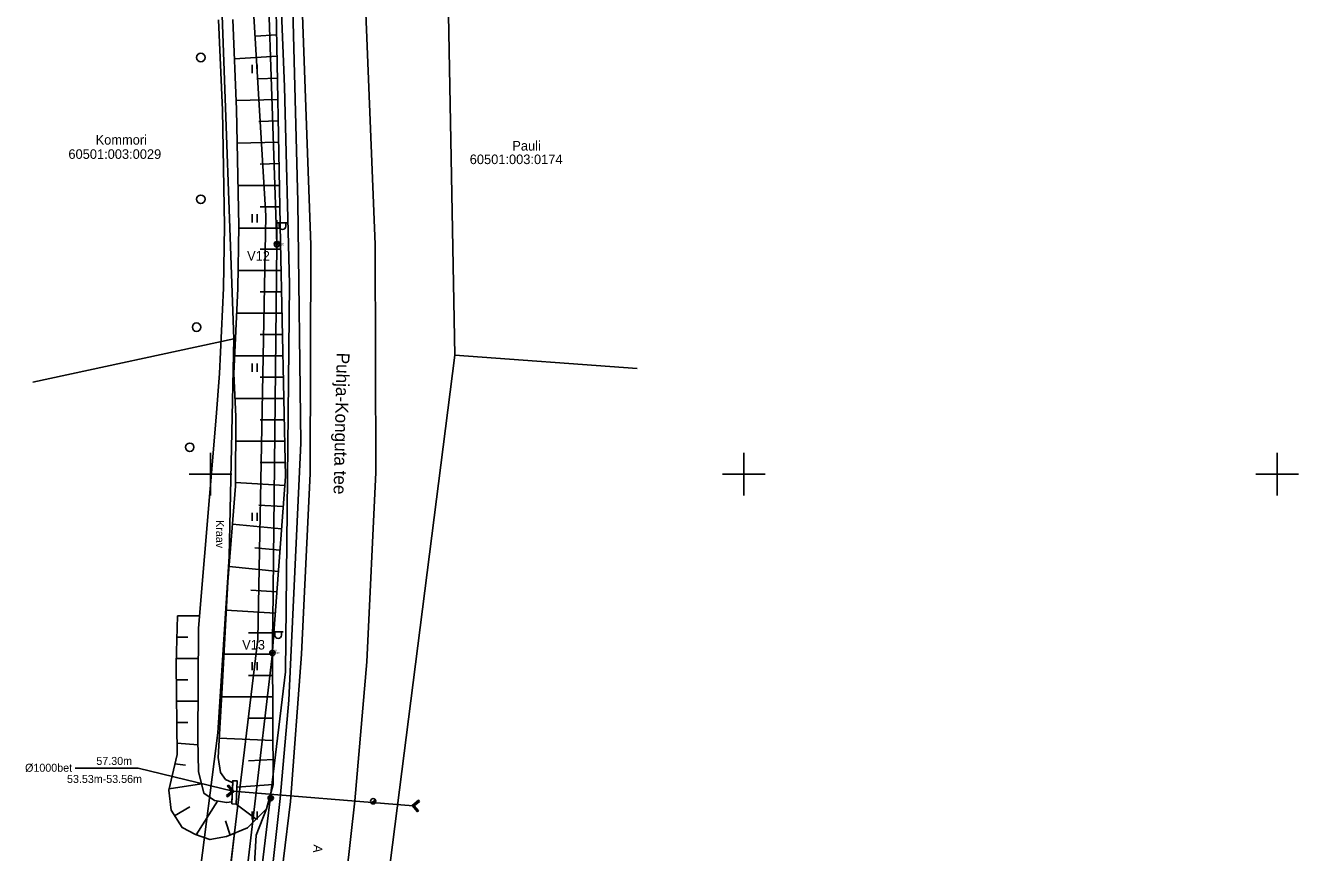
# Model space of a CAD drawing. Extents: x 634998 to 635209, y 6466048 to 6466709.
# Drawn here: x 635082.7 to 635202, y 6466214.5 to 6466292.1 of the extents above; entities that cross this region are included whole.
import ezdxf

# ---------------------------------------------------------------- set-up
doc = ezdxf.new("R2010")
doc.units = 0
for name, color, linetype in [('ABIJOONIS', 7, 'Continuous'), ('Default', 7, 'Continuous'), ('HALJASTUS', 7, 'Continuous'), ('KORGUS-EH2000', 7, 'Continuous'), ('LIIKLUS', 7, 'Continuous'), ('MOOTKOOD', 7, 'Continuous'), ('MOOTKORG-EH2000', 7, 'Continuous'), ('MOOTMPUNKT', 7, 'Continuous'), ('MOOTNR', 7, 'Continuous'), ('MOOTPIIR', 7, 'Continuous'), ('MPOHULIIN', 7, 'Continuous'), ('PIIR', 7, 'Continuous'), ('POST', 7, 'Continuous'), ('RELJEEF', 7, 'Continuous'), ('SITRASS', 7, 'Continuous'), ('TEE', 7, 'Continuous'), ('TRUUP', 7, 'Continuous'), ('VEEKOGU', 7, 'Continuous'), ('VORK', 7, 'Continuous')]:
    doc.layers.add(name, color=color, linetype=linetype)

# ---------------------------------------------------------------- blocks, each defined once
blk = doc.blocks.new('RING02')
at = {"layer": 'Default'}
blk.add_circle((0, 0), 0.2, dxfattribs=at)
blk = doc.blocks.new('VAPOST')
at = {"layer": 'POST'}
for p, q in [((0, 0.5), (0, 4.5)), ((0, 4), (2, 4)), ((0.45, 3.36), (0.45, 4)), ((1.68, 3.36), (1.68, 4)), ((0, 0), (0, 0))]:
    blk.add_line(p, q, dxfattribs=at)
blk.add_arc((1.07, 3.36), 0.613, 180, 0, dxfattribs=at)
blk = doc.blocks.new('PUPOST')
at = {"layer": 'POST'}
blk.add_circle((0, 0), 0.5, dxfattribs=at)
blk = doc.blocks.new('VKORIS')
at = {"layer": 'VORK'}
for p, q in [((0, 4), (0, -4)), ((-4, 0), (4, 0))]:
    blk.add_line(p, q, dxfattribs=at)

msp = doc.modelspace()

# ---------------------------------------------------------------- linework, layer by layer
at = {"layer": 'HALJASTUS'}
for p, q in [((635103.92, 6466288.38), (635103.92, 6466287.62)), ((635104.38, 6466288.38), (635104.38, 6466287.62)), ((635103.92, 6466274.38), (635103.92, 6466273.62)), ((635104.38, 6466274.38), (635104.38, 6466273.62)), ((635103.92, 6466260.38), (635103.92, 6466259.62)), ((635104.38, 6466260.38), (635104.38, 6466259.62)), ((635103.92, 6466246.38), (635103.92, 6466245.62)), ((635104.38, 6466246.38), (635104.38, 6466245.62)), ((635103.92, 6466232.38), (635103.92, 6466231.62)), ((635104.38, 6466232.38), (635104.38, 6466231.62)), ((635103.92, 6466218.38), (635103.92, 6466217.62)), ((635104.38, 6466218.38), (635104.38, 6466217.62))]:
    msp.add_line(p, q, dxfattribs=at)
for centre in [(635099.1, 6466289.08), (635099.1, 6466275.78), (635098.71, 6466263.79), (635098.06, 6466252.53)]:
    msp.add_circle(centre, 0.4, dxfattribs=at)
at = {"layer": 'LIIKLUS'}
for p, q in [((635105.48, 6466219.47), (635105.83, 6466219.82)), ((635115.08, 6466219.16), (635115.44, 6466219.52))]:
    msp.add_line(p, q, dxfattribs=at)
for centre in [(635105.65, 6466219.64), (635115.26, 6466219.34)]:
    msp.add_circle(centre, 0.25, dxfattribs=at)
for centre, radius, start, end in [((635105.65, 6466219.64), 0.225, 224.8541, 45.0356), ((635105.65, 6466219.64), 0.2, 224.8427, 45.047), ((635105.65, 6466219.64), 0.175, 224.8281, 45.0616), ((635105.65, 6466219.64), 0.15, 224.8087, 45.081), ((635105.65, 6466219.64), 0.125, 224.7814, 45.1083), ((635105.65, 6466219.64), 0.1, 224.7406, 45.1491), ((635105.65, 6466219.64), 0.075, 224.6725, 45.2172), ((635105.65, 6466219.64), 0.05, 224.5363, 45.3534), ((635105.65, 6466219.64), 0.025, 224.1278, 45.7619), ((635115.26, 6466219.34), 0.225, 224.8541, 45.0356), ((635115.26, 6466219.34), 0.2, 224.8427, 45.047), ((635115.26, 6466219.34), 0.175, 224.8281, 45.0616), ((635115.26, 6466219.34), 0.15, 224.8087, 45.081), ((635115.26, 6466219.34), 0.125, 224.7814, 45.1083), ((635115.26, 6466219.34), 0.1, 224.7406, 45.1491), ((635115.26, 6466219.34), 0.075, 224.6725, 45.2172), ((635115.26, 6466219.34), 0.05, 224.5363, 45.3534), ((635115.26, 6466219.34), 0.025, 224.1278, 45.7619)]:
    msp.add_arc(centre, radius, start, end, dxfattribs=at)
at = {"layer": 'MOOTPIIR'}
msp.add_lwpolyline([(635097.54, 6466401.21), (635101.66, 6466367.64), (635103.87, 6466347.79), (635105.98, 6466310.49), (635106.94, 6466286.32), (635107.41, 6466267.81), (635107.03, 6466231.47), (635103.87, 6466205.29), (635102.14, 6466191), (635093.22, 6466147.27), (635090.63, 6466148.52), (635095.04, 6466172.97), (635099.07, 6466189.95), (635104.44, 6466234.54), (635105.21, 6466274.24), (635104.06, 6466292.94), (635103.58, 6466309.91), (635101.09, 6466341.08), (635096.87, 6466384.42)], dxfattribs=at)
at = {"layer": 'MPOHULIIN'}
msp.add_lwpolyline([(635092.6, 6466152.32), (635101.07, 6466192.74), (635105.81, 6466233.24), (635106.23, 6466271.57), (635104.95, 6466309.49), (635101.74, 6466347.41), (635097.95, 6466385.21), (635094.28, 6466419.43), (635090.29, 6466457.11), (635086.52, 6466492.43), (635082.81, 6466525.81), (635093.89, 6466559.19)], dxfattribs=at)
at = {"layer": 'PIIR'}
for p, q in [((635122, 6466310.55), (635122.9, 6466261.18)), ((635100.52, 6466309.42), (635102.2, 6466262.69)), ((635102.2, 6466262.69), (635083.34, 6466258.65)), ((635101.75, 6466242.3), (635102.2, 6466262.69)), ((635115.4, 6466202.06), (635122.9, 6466261.18)), ((635122.9, 6466261.18), (635140.02, 6466259.93)), ((635100.69, 6466225.76), (635101.75, 6466242.3)), ((635098.31, 6466207.08), (635100.69, 6466225.76))]:
    msp.add_line(p, q, dxfattribs=at)
at = {"layer": 'RELJEEF'}
for p, q in [((635106.21, 6466291.2), (635104.24, 6466291.08)), ((635106.25, 6466289.2), (635102.26, 6466288.96)), ((635106.29, 6466287.14), (635104.44, 6466287.09)), ((635106.32, 6466285.14), (635102.42, 6466285.04)), ((635106.36, 6466283.14), (635104.54, 6466283.09)), ((635106.39, 6466281.14), (635102.52, 6466281.04)), ((635106.43, 6466279.14), (635104.65, 6466279.09)), ((635106.46, 6466277.09), (635102.59, 6466277.09)), ((635106.5, 6466275.09), (635104.66, 6466275.09)), ((635106.54, 6466273.09), (635102.66, 6466273.09)), ((635106.57, 6466271.09), (635104.66, 6466271.09)), ((635106.62, 6466269.09), (635102.59, 6466269.09)), ((635106.66, 6466267.09), (635104.66, 6466267.09)), ((635106.7, 6466265.09), (635102.45, 6466265.09)), ((635106.75, 6466263.09), (635104.66, 6466263.09)), ((635106.79, 6466261.09), (635102.26, 6466261.09)), ((635106.83, 6466259.09), (635104.66, 6466259.09)), ((635106.88, 6466257.09), (635102.3, 6466257.09)), ((635106.92, 6466255.09), (635104.66, 6466255.09)), ((635106.96, 6466253.09), (635102.37, 6466253.09)), ((635107.01, 6466251.09), (635104.66, 6466251.09)), ((635106.97, 6466248.96), (635102.35, 6466249.22)), ((635106.82, 6466246.97), (635104.53, 6466247.1)), ((635106.67, 6466244.88), (635102.06, 6466245.32)), ((635106.52, 6466242.89), (635104.18, 6466243.11)), ((635106.37, 6466240.87), (635101.75, 6466241.35)), ((635106.23, 6466238.98), (635103.78, 6466239.13)), ((635106.08, 6466236.98), (635101.49, 6466237.27)), ((635096.92, 6466236.72), (635098.88, 6466236.72)), ((635096.87, 6466234.72), (635097.9, 6466234.72)), ((635105.95, 6466235.14), (635103.57, 6466235.14)), ((635096.81, 6466232.72), (635098.86, 6466232.72)), ((635105.83, 6466233.14), (635101.27, 6466233.14)), ((635105.83, 6466231.14), (635103.57, 6466231.14)), ((635096.81, 6466230.72), (635097.9, 6466230.72)), ((635096.83, 6466228.72), (635098.84, 6466228.72)), ((635105.84, 6466229.14), (635101.05, 6466229.14)), ((635096.85, 6466226.72), (635097.9, 6466226.72)), ((635105.85, 6466227.14), (635103.57, 6466227.14)), ((635105.86, 6466225.03), (635100.83, 6466225.27)), ((635096.87, 6466224.8), (635098.83, 6466224.64)), ((635096.67, 6466222.85), (635097.67, 6466222.73)), ((635105.87, 6466223.25), (635103.56, 6466223.14)), ((635096.12, 6466220.5), (635099.16, 6466220.98)), ((635105.88, 6466220.91), (635102.49, 6466220.68)), ((635098.67, 6466216.19), (635100.66, 6466219.36)), ((635096.65, 6466217.99), (635098.08, 6466218.82)), ((635104.28, 6466217.65), (635102.43, 6466219.08)), ((635101.84, 6466216.17), (635101.42, 6466217.52))]:
    msp.add_line(p, q, dxfattribs=at)
for points in [[(635096.92, 6466236.74), (635096.8, 6466232.24), (635096.88, 6466223.72), (635096.09, 6466220.37), (635096.32, 6466218.51), (635097.36, 6466216.87), (635098.59, 6466216.22), (635099.95, 6466215.75), (635101.5, 6466216.03), (635103.48, 6466216.84), (635105.26, 6466218.64), (635105.88, 6466220.91), (635105.82, 6466233.46), (635107.03, 6466249.8), (635106.56, 6466271.74), (635106.11, 6466296.9), (635103.98, 6466325.06), (635102.61, 6466348.27), (635100.48, 6466371.54)], [(635091.47, 6466163.32), (635093.75, 6466164.82), (635096.38, 6466167.36), (635098.21, 6466170.9), (635101.01, 6466187.68), (635103.56, 6466203.73), (635104.28, 6466216.15), (635105.26, 6466218.64)], [(635090.83, 6466163.81), (635091.14, 6466165.38), (635091.58, 6466166.93), (635093.94, 6466168.61), (635095.69, 6466170.95), (635098.52, 6466187.93), (635100.84, 6466204.18), (635102.27, 6466216.35)]]:
    msp.add_lwpolyline(points, dxfattribs=at)
at = {"layer": 'SITRASS'}
msp.add_lwpolyline([(635091.91, 6466139.91), (635093.96, 6466147.43), (635096.93, 6466159.64), (635099.97, 6466173.93), (635102.63, 6466188.82), (635105.06, 6466206.36), (635106.55, 6466219.6), (635107.34, 6466228.83), (635108.48, 6466252.93), (635108.19, 6466275.54), (635107.59, 6466298.41), (635105.94, 6466322.52), (635104.29, 6466346.8), (635101.91, 6466370.84)], dxfattribs=at)
at = {"layer": 'TEE'}
for points in [[(635100.36, 6466172.24), (635103.38, 6466187.48), (635105.55, 6466203.19), (635107.5, 6466219.33), (635108.53, 6466233.14), (635109.34, 6466250.07), (635109.43, 6466271.52), (635108.41, 6466299.12), (635106.81, 6466325.04), (635104.98, 6466348.65), (635102.63, 6466371.37), (635100.62, 6466387.03), (635098.98, 6466390.06), (635097.89, 6466391.59), (635096.34, 6466392.99), (635095.16, 6466393.69), (635093.68, 6466394.13), (635091.99, 6466394.37), (635090.16, 6466394.41), (635088.26, 6466394.17)], [(635107.99, 6466178.1), (635109.49, 6466186.72), (635111.61, 6466202.09), (635113.54, 6466219.38), (635114.65, 6466232.4), (635115.5, 6466250.16), (635115.46, 6466271.55), (635114.26, 6466301.01), (635112.77, 6466324.96), (635110.71, 6466349.06), (635108.65, 6466371.69), (635106.78, 6466389.59)]]:
    msp.add_lwpolyline(points, dxfattribs=at)
at = {"layer": 'TRUUP'}
for p, q in [((635101.58, 6466220.77), (635101.69, 6466220.86)), ((635102, 6466220.28), (635101.58, 6466220.77)), ((635101.59, 6466220.76), (635101.74, 6466220.8)), ((635101.6, 6466220.74), (635101.76, 6466220.78)), ((635101.62, 6466220.8), (635101.72, 6466220.82)), ((635101.62, 6466220.72), (635101.78, 6466220.76)), ((635102.1, 6466220.28), (635101.64, 6466220.81)), ((635101.64, 6466220.7), (635101.8, 6466220.74)), ((635101.66, 6466220.83), (635101.71, 6466220.84)), ((635101.66, 6466220.68), (635101.81, 6466220.72)), ((635101.68, 6466220.66), (635101.83, 6466220.69)), ((635102.2, 6466220.27), (635101.69, 6466220.86)), ((635101.7, 6466220.64), (635101.85, 6466220.67)), ((635101.71, 6466220.61), (635101.87, 6466220.65)), ((635101.73, 6466220.59), (635101.89, 6466220.63)), ((635101.75, 6466220.57), (635101.91, 6466220.61)), ((635101.77, 6466220.55), (635101.92, 6466220.59)), ((635101.79, 6466220.53), (635101.94, 6466220.57)), ((635101.8, 6466220.51), (635101.96, 6466220.55)), ((635101.82, 6466220.49), (635101.98, 6466220.52)), ((635101.84, 6466220.46), (635102, 6466220.5)), ((635101.86, 6466220.44), (635102.01, 6466220.48)), ((635101.88, 6466220.42), (635102.03, 6466220.46)), ((635101.9, 6466220.4), (635102.05, 6466220.44)), ((635101.91, 6466220.38), (635102.07, 6466220.42)), ((635101.93, 6466220.36), (635102.09, 6466220.4)), ((635101.95, 6466220.34), (635102.1, 6466220.37)), ((635101.97, 6466220.32), (635102.12, 6466220.35)), ((635101.99, 6466220.29), (635102.14, 6466220.33)), ((635101.51, 6466219.87), (635102, 6466220.28)), ((635101.51, 6466219.87), (635101.82, 6466219.94)), ((635101.51, 6466219.87), (635101.6, 6466219.76)), ((635101.53, 6466219.85), (635101.78, 6466219.91)), ((635101.55, 6466219.91), (635101.86, 6466219.98)), ((635101.55, 6466219.83), (635101.73, 6466219.87)), ((635101.56, 6466219.82), (635102.1, 6466220.28)), ((635101.57, 6466219.81), (635101.69, 6466219.84)), ((635101.58, 6466219.78), (635101.65, 6466219.8)), ((635101.59, 6466219.94), (635101.9, 6466220.02)), ((635101.6, 6466219.76), (635102.2, 6466220.27)), ((635101.64, 6466219.98), (635101.94, 6466220.05)), ((635101.68, 6466220.01), (635101.99, 6466220.09)), ((635101.72, 6466220.05), (635102.03, 6466220.12)), ((635101.76, 6466220.09), (635102.07, 6466220.16)), ((635101.81, 6466220.12), (635102.11, 6466220.2)), ((635101.85, 6466220.16), (635102.16, 6466220.23)), ((635101.89, 6466220.19), (635102.2, 6466220.27)), ((635101.93, 6466220.23), (635102.18, 6466220.29)), ((635101.98, 6466220.27), (635102.16, 6466220.31)), ((635119.5, 6466219.44), (635118.91, 6466218.94)), ((635119.55, 6466219.39), (635119.01, 6466218.93)), ((635119.38, 6466219.15), (635119.07, 6466219.08)), ((635119.59, 6466219.33), (635119.11, 6466218.92)), ((635119.42, 6466219.19), (635119.12, 6466219.12)), ((635119.47, 6466219.23), (635119.16, 6466219.15)), ((635119.51, 6466219.26), (635119.2, 6466219.19)), ((635119.55, 6466219.3), (635119.24, 6466219.22)), ((635119.59, 6466219.33), (635119.29, 6466219.26)), ((635119.57, 6466219.35), (635119.33, 6466219.3)), ((635119.55, 6466219.38), (635119.37, 6466219.33)), ((635119.54, 6466219.4), (635119.41, 6466219.37)), ((635119.52, 6466219.42), (635119.45, 6466219.4)), ((635119.59, 6466219.33), (635119.5, 6466219.44)), ((635119.21, 6466219.01), (635118.91, 6466218.94)), ((635118.91, 6466218.94), (635119.41, 6466218.34)), ((635119.17, 6466218.97), (635118.93, 6466218.91)), ((635119.13, 6466218.94), (635118.94, 6466218.89)), ((635119.25, 6466219.05), (635118.95, 6466218.97)), ((635119.12, 6466218.91), (635118.96, 6466218.87)), ((635119.13, 6466218.89), (635118.98, 6466218.85)), ((635119.3, 6466219.08), (635118.99, 6466219.01)), ((635119.15, 6466218.87), (635119, 6466218.83)), ((635119.01, 6466218.93), (635119.47, 6466218.39)), ((635119.17, 6466218.85), (635119.02, 6466218.81)), ((635119.34, 6466219.12), (635119.03, 6466219.04)), ((635119.19, 6466218.82), (635119.03, 6466218.79)), ((635119.21, 6466218.8), (635119.05, 6466218.77)), ((635119.23, 6466218.78), (635119.07, 6466218.74)), ((635119.24, 6466218.76), (635119.09, 6466218.72)), ((635119.11, 6466218.92), (635119.52, 6466218.44)), ((635119.26, 6466218.74), (635119.11, 6466218.7)), ((635119.28, 6466218.72), (635119.13, 6466218.68)), ((635119.3, 6466218.7), (635119.14, 6466218.66)), ((635119.32, 6466218.67), (635119.16, 6466218.64)), ((635119.33, 6466218.65), (635119.18, 6466218.62)), ((635119.35, 6466218.63), (635119.2, 6466218.59)), ((635119.37, 6466218.61), (635119.22, 6466218.57)), ((635119.39, 6466218.59), (635119.23, 6466218.55)), ((635119.41, 6466218.57), (635119.25, 6466218.53)), ((635119.43, 6466218.55), (635119.27, 6466218.51)), ((635119.44, 6466218.53), (635119.29, 6466218.49)), ((635119.46, 6466218.5), (635119.31, 6466218.47)), ((635119.48, 6466218.48), (635119.33, 6466218.45)), ((635119.5, 6466218.46), (635119.34, 6466218.42)), ((635119.52, 6466218.44), (635119.36, 6466218.4)), ((635119.49, 6466218.41), (635119.38, 6466218.38)), ((635119.44, 6466218.37), (635119.4, 6466218.36)), ((635119.52, 6466218.44), (635119.41, 6466218.34))]:
    msp.add_line(p, q, dxfattribs=at)
for points in [[(635102.1, 6466220.28), (635093.24, 6466222.44), (635087.31, 6466222.44)], [(635102.01, 6466219.09), (635102.1, 6466221.27), (635102.51, 6466221.25), (635102.43, 6466219.08), (635102.01, 6466219.09)], [(635102.1, 6466220.28), (635119.01, 6466218.93)]]:
    msp.add_lwpolyline(points, dxfattribs=at)
at = {"layer": 'VEEKOGU'}
msp.add_lwpolyline([(635100.77, 6466292.61), (635101.12, 6466284.15), (635101.32, 6466273.3), (635101.22, 6466267.46), (635100.84, 6466259.45), (635100.53, 6466255.35), (635098.87, 6466235.57), (635098.82, 6466225.16), (635098.87, 6466222.13), (635099.39, 6466220.1), (635100.39, 6466219.41), (635101.5, 6466219.22), (635102.02, 6466219.29), (635102.09, 6466221.1), (635102.03, 6466221.1), (635101.43, 6466221.37), (635100.96, 6466222.03), (635100.73, 6466223.46), (635101.13, 6466230.53), (635101.63, 6466239.92), (635102.35, 6466248.87), (635102.38, 6466255.41), (635102.19, 6466259.46), (635102.56, 6466267.41), (635102.66, 6466273.3), (635102.46, 6466284.19), (635102.11, 6466292.65)], dxfattribs=at)

# ---------------------------------------------------------------- block references
at = {"layer": 'MOOTMPUNKT', "xscale": 0.5, "yscale": 0.5}
for p in [(635106.23, 6466271.57), (635105.81, 6466233.24)]:
    msp.add_blockref('RING02', p, dxfattribs=at)
at = {"layer": 'POST', "xscale": 0.5, "yscale": 0.5}
for name, p in [('VAPOST', (635106.23, 6466271.57)), ('PUPOST', (635106.23, 6466271.57)), ('VAPOST', (635105.81, 6466233.24)), ('PUPOST', (635105.81, 6466233.24))]:
    msp.add_blockref(name, p, dxfattribs=at)
at = {"layer": 'VORK', "xscale": 0.5, "yscale": 0.5}
for p in [(635100, 6466250), (635150, 6466250), (635200, 6466250)]:
    msp.add_blockref('VKORIS', p, dxfattribs=at)

# ---------------------------------------------------------------- texts
at = {"layer": 'ABIJOONIS'}
for s, p in [('V12', (635103.44, 6466270.03)), ('V13', (635102.98, 6466233.57))]:
    msp.add_text(s, height=0.896, rotation=359.996, dxfattribs=at).set_placement(p)
at = {"layer": 'KORGUS-EH2000'}
for s, p in [('55.80', (635106.23, 6466271.47)), ('56.32', (635105.81, 6466233.14))]:
    msp.add_text(s, height=0.2, dxfattribs=at).set_placement(p)
at = {"layer": 'MOOTKOOD'}
for p in [(635106.3, 6466271.69), (635105.89, 6466233.37)]:
    msp.add_text('90', height=0.2, dxfattribs=at).set_placement(p)
at = {"layer": 'MOOTKORG-EH2000'}
for s, p in [('55.80', (635106.23, 6466271.47)), ('56.32', (635105.81, 6466233.14))]:
    msp.add_text(s, height=0.2, dxfattribs=at).set_placement(p)
at = {"layer": 'MOOTNR'}
for s, p in [('23', (635106.3, 6466271.24)), ('5', (635105.89, 6466232.92))]:
    msp.add_text(s, height=0.2, dxfattribs=at).set_placement(p)
at = {"layer": 'PIIR'}
for s, p in [('Kommori', (635089.24, 6466280.91)), ('Pauli', (635128.3, 6466280.35)), ('60501:003:0029', (635086.69, 6466279.57)), ('60501:003:0174', (635124.31, 6466279.08))]:
    msp.add_text(s, height=0.9, dxfattribs=at).set_placement(p)
at = {"layer": 'TEE'}
for s, height, rotation, p in [('Puhja-Konguta tee', 1.2, 268.6836, (635111.85, 6466261.41)), ('A', 0.85, 264.6138, (635109.68, 6466215.3))]:
    msp.add_text(s, height=height, rotation=rotation, dxfattribs=at).set_placement(p)
at = {"layer": 'TRUUP'}
for s, p in [('%%c1000bet', (635082.63, 6466222.11)), ('57.30m', (635089.31, 6466222.75)), ('53.53m-53.56m', (635086.56, 6466221.06))]:
    msp.add_text(s, height=0.75, dxfattribs=at).set_placement(p)
at = {"layer": 'VEEKOGU'}
msp.add_text('Kraav', height=0.75, rotation=270, dxfattribs=at).set_placement((635100.53, 6466245.7))

doc.saveas('drawing.dxf')
